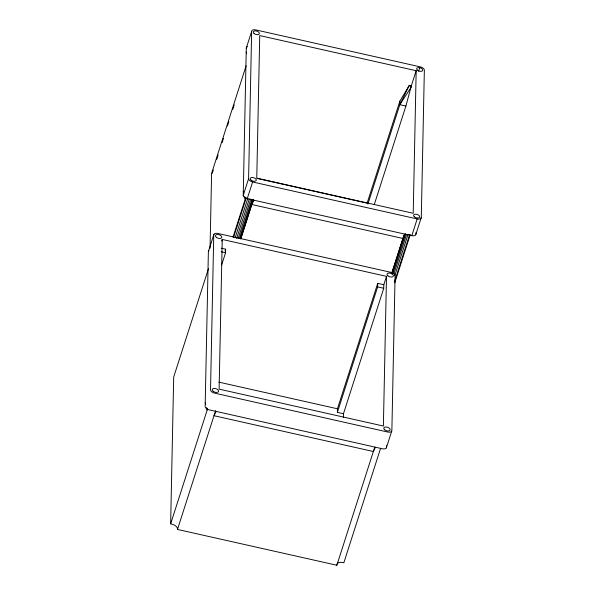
<?xml version="1.0" encoding="UTF-8"?>
<svg xmlns="http://www.w3.org/2000/svg" width="595" height="595" viewBox="0 0 595 595"><rect width="100%" height="100%" fill="white"/><g stroke="black" fill="none" stroke-linecap="round" stroke-linejoin="round"><path stroke-width="0.89" d="M374.701 447.336L336.844 565.25L177.481 529.446L177.496 528.962A6.307 3.458 17.8 0 0 171.472 524.031L170.646 523.845L173.695 377.022L208.518 268.583M210.05 248.167L211.604 173.338L246.137 65.777M170.646 523.845L207.157 410.111L207.201 408.252M222.233 239.443L219.116 389.137L383.388 426.042L386.497 276.348L222.233 239.443L221.697 241.116M221.6 265.11L225.564 252.741L225.639 249.179L221.288 248.197M243.221 195.405L246.285 48.091L251.655 31.371A4.202 2.306 17.8 0 1 255.768 29.906L420.338 66.878A4.202 2.306 17.8 0 1 424.354 70.173L421.29 217.487L415.92 234.207A4.202 2.306 17.8 0 1 411.807 235.672L247.237 198.7A4.202 2.306 17.8 0 1 243.221 195.405L248.591 178.686L251.655 31.371M245.259 197.25L245.214 199.102L244.582 196.566M343.471 413.718L337.372 412.35L337.447 408.78L377.721 283.346L383.812 284.715L383.738 288.278L343.471 413.718L343.389 417.422M336.844 565.25L336.859 564.767M337.372 412.35L377.647 286.909L377.721 283.346M386.527 445.677L386.497 447.299A4.202 2.306 17.8 0 1 382.384 448.764L209.172 409.843A4.202 2.306 17.8 0 1 205.156 406.556L208.384 251.64A4.202 2.306 17.8 0 1 208.949 250.569M367.896 204.078L399.81 104.69L399.885 101.128L409.315 85.316L411.346 85.769L405.902 106.059L374.277 204.568M416.18 70.723L413.213 213.285L256.765 178.136L259.732 35.574L416.18 70.723L411.346 85.769M415.92 234.207L415.957 232.645M212.482 172.595L213.33 169.954M216.714 159.408L218.127 155.012M222.076 142.711L223.489 138.315M227.439 126.006L228.852 121.611M232.801 109.309L234.214 104.913M208.533 251.053L213.903 234.326M225.074 250.941L225.639 249.179M233.047 237.011L245.757 197.428M233.567 237.368L246.27 197.815M247.237 198.7L252.607 181.973A4.202 2.306 17.8 0 1 248.591 178.686M235.144 237.844L247.84 198.291M236.602 238.536L249.305 198.975M238.141 238.506L250.837 198.953M239.376 238.58L251.789 199.905M240.246 238.699L252.667 200.024M240.715 238.788L253.418 199.236M240.789 238.9L253.44 199.496M177.481 529.446L215.613 410.699M399.885 101.128L367.122 203.148L257.129 178.44M418.597 71.207L419.728 67.689M383.812 284.715L386.497 276.348M391.852 272.763L404.042 234.958M391.696 273.752L404.094 235.137M391.919 273.797L404.615 234.244M392.901 273.276L405.604 233.723M393.89 273.871L406.593 234.318M394.805 275.604L408.073 234.289M394.693 281.108L409.65 234.527M394.79 282.804L410.327 234.4M411.807 235.672L417.177 218.945A4.202 2.306 17.8 0 0 421.29 217.487M380.369 449.024L343.851 562.758L343.025 562.572A6.307 3.458 17.8 0 0 337.082 563.889M386.341 447.879L391.711 431.159M253.924 200.203L251.826 204.516L403.016 238.483L405.121 234.17M216.097 411.398L213.999 415.712L373.363 451.516L375.46 447.202M399.81 104.69L409.315 85.316L411.323 86.959L399.81 104.69L405.902 106.059M252.607 181.973L417.177 218.945M211.604 173.338L212.199 173.472M221.214 251.759L225.564 252.741M377.647 286.909L383.738 288.278M218.863 382.139L337.447 408.78M246.204 52.003L246.628 53.699M243.303 191.493L243.727 193.189M205.245 402.51L205.669 404.198M206.525 407.575L207.157 410.111M246.285 48.091A4.202 2.306 17.8 0 1 247.513 46.678M213.754 234.913L210.526 389.829A4.202 2.306 17.8 0 0 214.542 393.116L387.754 432.037A4.202 2.306 17.8 0 0 391.867 430.572L395.087 275.656A4.202 2.306 17.8 0 0 391.071 272.369L217.867 233.448A4.202 2.306 17.8 0 0 213.754 234.913M213.144 391.257A3.31 1.815 17.8 0 0 218.514 391.622A3.31 1.815 17.8 0 0 214.639 388.453A3.31 1.815 17.8 0 0 213.144 391.257M384.697 429.806A3.31 1.815 17.8 0 0 390.067 430.17A3.31 1.815 17.8 0 0 386.192 426.994A3.31 1.815 17.8 0 0 384.697 429.806M216.342 237.308A3.31 1.815 17.8 0 0 221.712 237.673A3.31 1.815 17.8 0 0 217.844 234.504A3.31 1.815 17.8 0 0 216.342 237.308M387.895 275.857A3.31 1.815 17.8 0 0 393.265 276.221A3.31 1.815 17.8 0 0 389.398 273.046A3.31 1.815 17.8 0 0 387.895 275.857M251.075 180.159A3.154 1.733 17.8 0 0 256.192 180.501A3.154 1.733 17.8 0 0 252.503 177.481A3.154 1.733 17.8 0 0 251.075 180.159M254.125 33.536A3.154 1.733 17.8 0 0 259.242 33.885A3.154 1.733 17.8 0 0 255.553 30.866A3.154 1.733 17.8 0 0 254.125 33.536M417.512 70.247A3.154 1.733 17.8 0 0 422.621 70.597A3.154 1.733 17.8 0 0 418.94 67.57A3.154 1.733 17.8 0 0 417.512 70.247M414.455 216.863A3.154 1.733 17.8 0 0 419.572 217.212A3.154 1.733 17.8 0 0 415.89 214.193A3.154 1.733 17.8 0 0 414.455 216.863"/></g></svg>
